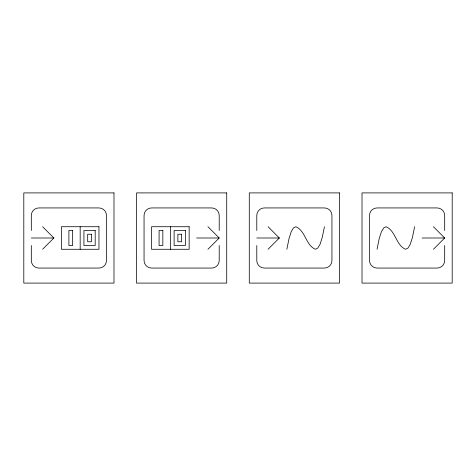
<?xml version="1.0" encoding="UTF-8"?>
<svg xmlns="http://www.w3.org/2000/svg" width="476" height="476" viewBox="0 0 476 476"><rect width="100%" height="100%" fill="white"/><g stroke="black" fill="none" stroke-linecap="round" stroke-linejoin="round"><path stroke-width="0.71" d="M286.855 249.275L289.009 238.619L291.241 231.657L293.543 227.873L295.894 226.725C305.562 230.789 305.723 245.211 315.392 249.275L317.742 248.127L320.045 244.343L322.276 237.381L324.43 226.725M377.04 249.275L379.199 238.619L381.431 231.657L383.727 227.873L386.084 226.725C395.752 230.789 395.913 245.211 405.576 249.275L407.932 248.127L410.235 244.343L412.466 237.381L414.62 226.725M42.59 249.275L53.865 238L42.59 226.725M207.935 249.275L219.21 238L207.935 226.725M268.065 249.275L279.335 238L268.065 226.725M433.41 249.275L444.685 238L433.41 226.725M31.315 238L53.865 238M196.665 238L219.21 238M256.79 238L279.335 238M422.135 238L444.685 238M444.685 230.485L444.685 215.455A7.515 7.515 0 0 0 437.17 207.935L377.04 207.935A7.515 7.515 0 0 0 369.525 215.455L369.525 260.545A7.515 7.515 0 0 0 377.04 268.065L437.17 268.065A7.515 7.515 0 0 0 444.685 260.545L444.685 245.515M256.79 230.485L256.79 215.455A7.515 7.515 0 0 1 264.305 207.935L324.43 207.935A7.515 7.515 0 0 1 331.945 215.455L331.945 260.545A7.515 7.515 0 0 1 324.43 268.065L264.305 268.065A7.515 7.515 0 0 1 256.79 260.545L256.79 245.515M219.21 230.485L219.21 215.455A7.515 7.515 0 0 0 211.695 207.935L151.57 207.935A7.515 7.515 0 0 0 144.055 215.455L144.055 260.545A7.515 7.515 0 0 0 151.57 268.065L211.695 268.065A7.515 7.515 0 0 0 219.21 260.545L219.21 245.515M170.36 226.725L170.36 249.275M80.17 226.725L80.17 249.275M31.315 230.485L31.315 215.455A7.515 7.515 0 0 1 38.83 207.935L98.96 207.935A7.515 7.515 0 0 1 106.475 215.455L106.475 260.545A7.515 7.515 0 0 1 98.96 268.065L38.83 268.065A7.515 7.515 0 0 1 31.315 260.545L31.315 245.515M113.99 192.905L23.8 192.905L23.8 283.095L113.99 283.095L113.99 192.905M226.725 192.905L136.535 192.905L136.535 283.095L226.725 283.095L226.725 192.905M339.465 192.905L249.275 192.905L249.275 283.095L339.465 283.095L339.465 192.905M452.2 192.905L362.01 192.905L362.01 283.095L452.2 283.095L452.2 192.905M98.96 226.725L61.38 226.725L61.38 249.275L98.96 249.275L98.96 226.725M189.145 226.725L151.57 226.725L151.57 249.275L189.145 249.275L189.145 226.725M72.655 230.485L68.895 230.485L68.895 245.515L72.655 245.515L72.655 230.485M95.2 230.485L83.925 230.485L83.925 245.515L95.2 245.515L95.2 230.485M162.84 230.485L159.085 230.485L159.085 245.515L162.84 245.515L162.84 230.485M185.39 230.485L174.115 230.485L174.115 245.515L185.39 245.515L185.39 230.485M91.44 234.24L87.685 234.24L87.685 241.76L91.44 241.76L91.44 234.24M181.63 234.24L177.875 234.24L177.875 241.76L181.63 241.76L181.63 234.24"/></g></svg>
